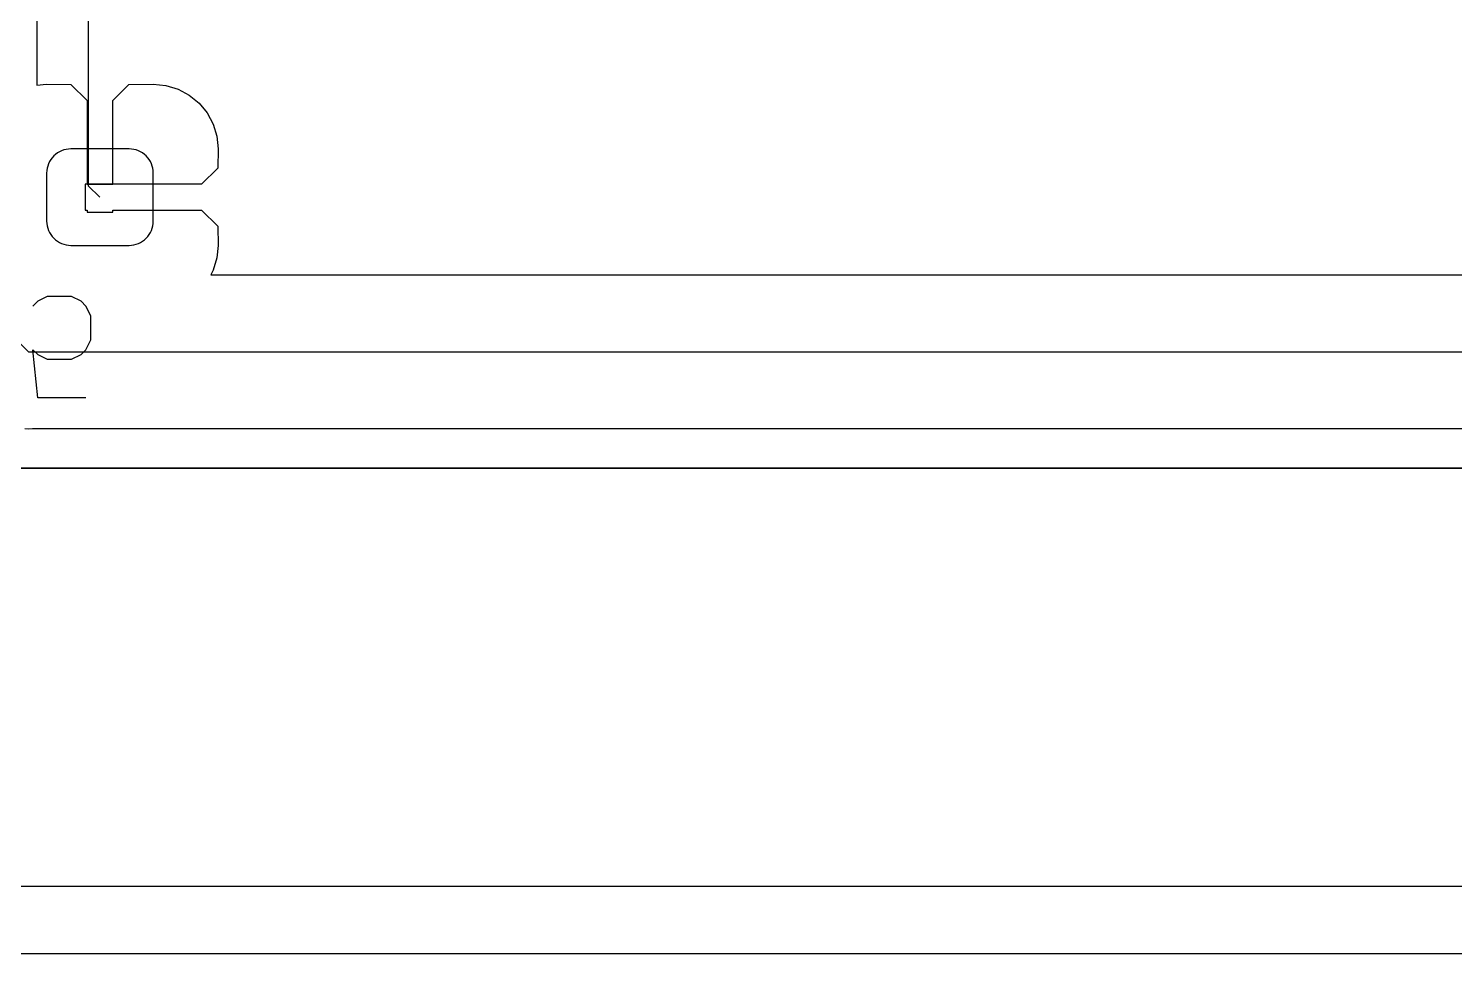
# Model space of a CAD drawing. Extents: x 169 to 33241, y 66 to 35500.
# Drawn here: x 15562 to 21091, y 66 to 3654 of the extents above; entities that cross this region are included whole.
import ezdxf

# ---------------------------------------------------------------- set-up
doc = ezdxf.new("R2010")
doc.units = 0

msp = doc.modelspace()

# ---------------------------------------------------------------- linework, layer by layer
at = {"layer": 'Layer 1'}
for p, q in [((15794, 4375), (15794, 3044)), ((15594.2, 3755.56), (15594.2, 3434.42)), ((15594.2, 3434.42), (15632.7, 3438.22)), ((15632.7, 3438.22), (15726.9, 3437.01)), ((15726.9, 3437.01), (15789.4, 3374.51)), ((15889.4, 3374.51), (15951.9, 3437.01)), ((15951.9, 3437.01), (16046.1, 3438.22)), ((16046.1, 3438.22), (16095.1, 3433.39)), ((16095.1, 3433.39), (16142.3, 3419.1)), ((15789.4, 3374.51), (15789.4, 3050)), ((15889.4, 3050), (15889.4, 3374.51)), ((16142.3, 3419.1), (16185.7, 3395.88)), ((16185.7, 3395.88), (16223.8, 3364.64)), ((16223.8, 3364.64), (16255, 3326.57)), ((16255, 3326.57), (16278.2, 3283.14)), ((16278.2, 3283.14), (16292.5, 3236.02)), ((16292.5, 3236.02), (16297.3, 3187.01)), ((15654, 3152.82), (15648.5, 3145.45)), ((15654, 3152.82), (15648.5, 3145.45)), ((15660.1, 3159.62), (15654, 3152.82)), ((15660.1, 3159.62), (15654, 3152.82)), ((15666.9, 3165.78), (15660.1, 3159.62)), ((15666.9, 3165.78), (15660.1, 3159.62)), ((15674.3, 3171.25), (15666.9, 3165.78)), ((15674.3, 3171.25), (15666.9, 3165.78)), ((15682.2, 3175.97), (15674.3, 3171.25)), ((15682.2, 3175.97), (15674.3, 3171.25)), ((15690.5, 3179.89), (15682.2, 3175.97)), ((15690.5, 3179.89), (15682.2, 3175.97)), ((15699.1, 3182.98), (15690.5, 3179.89)), ((15699.1, 3182.98), (15690.5, 3179.89)), ((15708, 3185.21), (15699.1, 3182.98)), ((15708, 3185.21), (15699.1, 3182.98)), ((15717.1, 3186.56), (15708, 3185.21)), ((15717.1, 3186.56), (15708, 3185.21)), ((15726.2, 3187.01), (15717.1, 3186.56)), ((15726.2, 3187.01), (15717.1, 3186.56)), ((15952.6, 3187.01), (15726.2, 3187.01)), ((15952.6, 3187.01), (15726.2, 3187.01)), ((15961.8, 3186.56), (15952.6, 3187.01)), ((15961.8, 3186.56), (15952.6, 3187.01)), ((15970.9, 3185.21), (15961.8, 3186.56)), ((15970.9, 3185.21), (15961.8, 3186.56)), ((15979.8, 3182.98), (15970.9, 3185.21)), ((15979.8, 3182.98), (15970.9, 3185.21)), ((15988.4, 3179.89), (15979.8, 3182.98)), ((15988.4, 3179.89), (15979.8, 3182.98)), ((15996.7, 3175.97), (15988.4, 3179.89)), ((15996.7, 3175.97), (15988.4, 3179.89)), ((16004.6, 3171.25), (15996.7, 3175.97)), ((16004.6, 3171.25), (15996.7, 3175.97)), ((16011.9, 3165.78), (16004.6, 3171.25)), ((16011.9, 3165.78), (16004.6, 3171.25)), ((16018.7, 3159.62), (16011.9, 3165.78)), ((16018.7, 3159.62), (16011.9, 3165.78)), ((16024.9, 3152.82), (16018.7, 3159.62)), ((16024.9, 3152.82), (16018.7, 3159.62)), ((16030.4, 3145.45), (16024.9, 3152.82)), ((16030.4, 3145.45), (16024.9, 3152.82)), ((16297.3, 3187.01), (16296.1, 3112.5)), ((15633.2, 3102.67), (15632.7, 3093.5)), ((15633.2, 3102.67), (15632.7, 3093.5)), ((15634.5, 3111.75), (15633.2, 3102.67)), ((15634.5, 3111.75), (15633.2, 3102.67)), ((15636.8, 3120.65), (15634.5, 3111.75)), ((15636.8, 3120.65), (15634.5, 3111.75)), ((15639.9, 3129.29), (15636.8, 3120.65)), ((15639.9, 3129.29), (15636.8, 3120.65)), ((15643.8, 3137.58), (15639.9, 3129.29)), ((15643.8, 3137.58), (15639.9, 3129.29)), ((15648.5, 3145.45), (15643.8, 3137.58)), ((15648.5, 3145.45), (15643.8, 3137.58)), ((16035.1, 3137.58), (16030.4, 3145.45)), ((16035.1, 3137.58), (16030.4, 3145.45)), ((16039, 3129.29), (16035.1, 3137.58)), ((16039, 3129.29), (16035.1, 3137.58)), ((16042.1, 3120.65), (16039, 3129.29)), ((16042.1, 3120.65), (16039, 3129.29)), ((16044.3, 3111.75), (16042.1, 3120.65)), ((16044.3, 3111.75), (16042.1, 3120.65)), ((16045.7, 3102.67), (16044.3, 3111.75)), ((16045.7, 3102.67), (16044.3, 3111.75)), ((16046.1, 3093.5), (16045.7, 3102.67)), ((16046.1, 3093.5), (16045.7, 3102.67)), ((16296.1, 3112.5), (16233.6, 3050)), ((15632.7, 3093.5), (15632.7, 2906.5)), ((15632.7, 3093.5), (15632.7, 2906.5)), ((15789.4, 3050), (15781.6, 3050)), ((15781.6, 3050), (15781.6, 2950)), ((15789.4, 3050), (15889.4, 3050)), ((15889.4, 3050), (15789.4, 3050)), ((15794, 3044), (15839, 3000)), ((16233.6, 3050), (15889.4, 3050)), ((16046.1, 2906.5), (16046.1, 3093.5)), ((16046.1, 2906.5), (16046.1, 3093.5)), ((15781.6, 2950), (15789.4, 2950)), ((15789.4, 2950), (15789.4, 2942.13)), ((15789.4, 2942.13), (15889.4, 2942.13)), ((15889.4, 2942.13), (15889.4, 2950)), ((15889.4, 2950), (16233.6, 2950)), ((16233.6, 2950), (16296.1, 2887.5)), ((15632.7, 2906.5), (15633.2, 2897.33)), ((15632.7, 2906.5), (15633.2, 2897.33)), ((15633.2, 2897.33), (15634.5, 2888.25)), ((15633.2, 2897.33), (15634.5, 2888.25)), ((15634.5, 2888.25), (15636.8, 2879.35)), ((15634.5, 2888.25), (15636.8, 2879.35)), ((15636.8, 2879.35), (15639.9, 2870.71)), ((15636.8, 2879.35), (15639.9, 2870.71)), ((16039, 2870.71), (16042.1, 2879.35)), ((16039, 2870.71), (16042.1, 2879.35)), ((16042.1, 2879.35), (16044.3, 2888.25)), ((16042.1, 2879.35), (16044.3, 2888.25)), ((16044.3, 2888.25), (16045.7, 2897.33)), ((16044.3, 2888.25), (16045.7, 2897.33)), ((16045.7, 2897.33), (16046.1, 2906.5)), ((16045.7, 2897.33), (16046.1, 2906.5)), ((16296.1, 2887.5), (16297.3, 2812.99)), ((15639.9, 2870.71), (15643.8, 2862.42)), ((15639.9, 2870.71), (15643.8, 2862.42)), ((15643.8, 2862.42), (15648.5, 2854.55)), ((15643.8, 2862.42), (15648.5, 2854.55)), ((15648.5, 2854.55), (15654, 2847.18)), ((15648.5, 2854.55), (15654, 2847.18)), ((15654, 2847.18), (15660.1, 2840.38)), ((15654, 2847.18), (15660.1, 2840.38)), ((15660.1, 2840.38), (15666.9, 2834.22)), ((15660.1, 2840.38), (15666.9, 2834.22)), ((15666.9, 2834.22), (15674.3, 2828.75)), ((15666.9, 2834.22), (15674.3, 2828.75)), ((15674.3, 2828.75), (15682.2, 2824.03)), ((15674.3, 2828.75), (15682.2, 2824.03)), ((15682.2, 2824.03), (15690.5, 2820.11)), ((15682.2, 2824.03), (15690.5, 2820.11)), ((15690.5, 2820.11), (15699.1, 2817.02)), ((15690.5, 2820.11), (15699.1, 2817.02)), ((15979.8, 2817.02), (15988.4, 2820.11)), ((15979.8, 2817.02), (15988.4, 2820.11)), ((15988.4, 2820.11), (15996.7, 2824.03)), ((15988.4, 2820.11), (15996.7, 2824.03)), ((15996.7, 2824.03), (16004.6, 2828.75)), ((15996.7, 2824.03), (16004.6, 2828.75)), ((16004.6, 2828.75), (16011.9, 2834.22)), ((16004.6, 2828.75), (16011.9, 2834.22)), ((16011.9, 2834.22), (16018.7, 2840.38)), ((16011.9, 2834.22), (16018.7, 2840.38)), ((16018.7, 2840.38), (16024.9, 2847.18)), ((16018.7, 2840.38), (16024.9, 2847.18)), ((16024.9, 2847.18), (16030.4, 2854.55)), ((16024.9, 2847.18), (16030.4, 2854.55)), ((16030.4, 2854.55), (16035.1, 2862.42)), ((16030.4, 2854.55), (16035.1, 2862.42)), ((16035.1, 2862.42), (16039, 2870.71)), ((16035.1, 2862.42), (16039, 2870.71)), ((15150, 2812), (15563, 2400)), ((15699.1, 2817.02), (15708, 2814.79)), ((15699.1, 2817.02), (15708, 2814.79)), ((15708, 2814.79), (15717.1, 2813.44)), ((15708, 2814.79), (15717.1, 2813.44)), ((15717.1, 2813.44), (15726.2, 2812.99)), ((15717.1, 2813.44), (15726.2, 2812.99)), ((15726.2, 2812.99), (15952.6, 2812.99)), ((15726.2, 2812.99), (15952.6, 2812.99)), ((15952.6, 2812.99), (15961.8, 2813.44)), ((15952.6, 2812.99), (15961.8, 2813.44)), ((15961.8, 2813.44), (15970.9, 2814.79)), ((15961.8, 2813.44), (15970.9, 2814.79)), ((15970.9, 2814.79), (15979.8, 2817.02)), ((15970.9, 2814.79), (15979.8, 2817.02)), ((16297.3, 2812.99), (16292.5, 2763.98)), ((16278.2, 2716.86), (16268.8, 2699.21)), ((16292.5, 2763.98), (16278.2, 2716.86)), ((16268.8, 2699.21), (26921, 2699.21)), ((15635, 2615), (15598, 2596)), ((15729, 2615), (15635, 2615)), ((15766, 2596), (15729, 2615)), ((15598, 2596), (15579, 2577)), ((15785, 2577), (15766, 2596)), ((15804, 2540), (15785, 2577)), ((15804, 2446), (15804, 2540)), ((15785, 2408), (15804, 2446)), ((15563, 2400), (27044, 2400)), ((15598, 2221), (15579, 2408)), ((15579, 2408), (15598, 2390)), ((15598, 2390), (15635, 2371)), ((15729, 2371), (15766, 2390)), ((15766, 2390), (15785, 2408)), ((15635, 2371), (15729, 2371)), ((15785, 2221), (15598, 2221)), ((15563.4, 2099.34), (15548.7, 2100.79)), ((15578.1, 2100.79), (15563.4, 2099.34)), ((27030.2, 2100.79), (15578.1, 2100.79)), ((12441.9, 1948.77), (30392.6, 1948.77)), ((30392.6, 1948.77), (12441.9, 1948.77)), ((13686.5, 1948.77), (30392.6, 1948.77)), ((30392.6, 1948.77), (13686.5, 1948.77)), ((3754.47, 326.772), (31229.4, 326.772)), ((3754.47, 326.772), (31229.4, 326.772)), ((3744, 66), (31241, 66))]:
    msp.add_line(p, q, dxfattribs=at)

doc.saveas('drawing.dxf')
